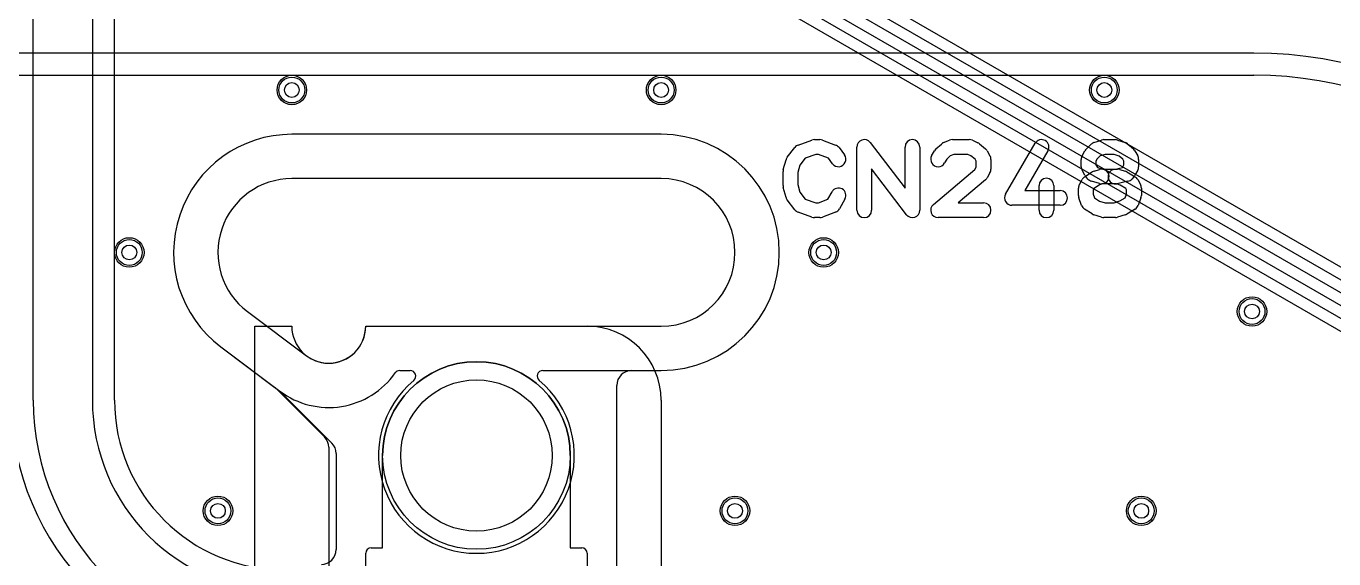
# Model space of a CAD drawing. Extents: x 0 to 57.1, y 0 to 59.8.
# Drawn here: x 11.4 to 29.11, y 41.35 to 48.57 of the extents above; entities that cross this region are included whole.
import ezdxf

# ---------------------------------------------------------------- set-up
doc = ezdxf.new("R2010")
doc.units = 0
for name, color, linetype in [('Hole', 1, 'CONTINUOUS'), ('L1', 3, 'CONTINUOUS'), ('L2', 3, 'CONTINUOUS'), ('L3', 3, 'CONTINUOUS'), ('L4', 3, 'CONTINUOUS'), ('Outline', 7, 'CONTINUOUS'), ('PartsArea-A', 111, 'CONTINUOUS'), ('PartsArea-B', 111, 'CONTINUOUS'), ('Resist-A', 2, 'CONTINUOUS'), ('Resist-B', 2, 'CONTINUOUS'), ('Silk-A', 140, 'CONTINUOUS')]:
    doc.layers.add(name, color=color, linetype=linetype)

msp = doc.modelspace()

# ---------------------------------------------------------------- linework, layer by layer
at = {"layer": 'Hole'}
for centre, radius in [((15, 47.7), 0.1), ((20, 47.7), 0.1), ((26, 47.7), 0.1), ((12.8, 45.5), 0.1), ((22.2, 45.5), 0.1), ((28, 44.7), 0.1), ((17.5, 42.75), 1.025), ((14, 42), 0.1), ((21, 42), 0.1), ((26.5, 42), 0.1)]:
    msp.add_circle(centre, radius, dxfattribs=at)
at = {"layer": 'L1'}
for p, q in [((8.42812, 56.42695), (32.43747, 42.56512)), ((10.4265, 55.96602), (32.7375, 43.08476)), ((32.8121, 43.21495), (10.50149, 56.09597)), ((32.6625, 42.95486), (10.3515, 55.83612)), ((20.53442, 49.7838), (32.5875, 42.82496)), ((32.5125, 42.69505), (20.45942, 49.6539)), ((20, 47.1), (15, 47.1)), ((14.04, 44.22), (14.83576, 43.62318)), ((19.60004, 43.9), (20, 43.9)), ((14.84379, 43.61621), (15.54142, 42.91858)), ((19.40004, 28.2), (19.40004, 43.7)), ((15.6, 42.77716), (15.6, 41.47504))]:
    msp.add_line(p, q, dxfattribs=at)
for centre in [(15, 47.7), (20, 47.7), (26, 47.7), (12.8, 45.5), (22.2, 45.5), (28, 44.7), (14, 42), (21, 42), (26.5, 42)]:
    msp.add_circle(centre, 0.2, dxfattribs=at)
for centre, radius, start, end in [((15, 45.5), 1.6, 90, -126.869898), ((20, 45.5), 1.6, -90, 90), ((19.60004, 43.7), 0.2, 90, 180), ((14.79076, 43.56318), 0.075, 45, 53.130102), ((15.4, 42.77716), 0.2, 0, 45), ((15.4, 41.47504), 0.2, -90, 0)]:
    msp.add_arc(centre, radius, start, end, dxfattribs=at)
at = {"layer": 'L2'}
for p, q in [((11.5, 43.5), (11.5, 49.3)), ((12.3, 49.3), (12.3, 43.5)), ((12.60004, 43.5), (12.60004, 48.97897)), ((20, 47.1), (15, 47.1)), ((14.04, 44.22), (14.84, 43.62)), ((16.46177, 43.9), (16.60307, 43.9)), ((18.39693, 43.9), (20, 43.9))]:
    msp.add_line(p, q, dxfattribs=at)
for centre in [(15, 47.7), (20, 47.7), (26, 47.7), (12.8, 45.5), (22.2, 45.5), (28, 44.7), (14, 42), (21, 42), (26.5, 42)]:
    msp.add_circle(centre, 0.2, dxfattribs=at)
for centre, radius, start, end in [((15, 45.5), 1.6, 90, -126.869898), ((20, 45.5), 1.6, -90, 90), ((15.5, 44.5), 1.1, -126.869898, -35.062172), ((17.5, 42.75), 1.32504, 129.840063, 50.159937), ((16.46177, 43.825), 0.075, 90, 144.934759), ((16.60307, 43.825), 0.075, -50.160196, 90), ((18.39693, 43.825), 0.075, 90, -129.839804), ((14.8, 43.5), 4.70004, 180, -90), ((14.8, 43.5), 4.4, 180, -90), ((14.8, 43.5), 3.6, 180, -90), ((14.9, 43.5), 3.4, 180, -90), ((14.9, 43.5), 2.6, 180, -90), ((14.9, 43.5), 2.29996, 180, -90)]:
    msp.add_arc(centre, radius, start, end, dxfattribs=at)
at = {"layer": 'L3'}
for p, q in [((20, 47.1), (15, 47.1)), ((14.04, 44.22), (14.84, 43.62)), ((16.46177, 43.9), (16.60307, 43.9)), ((18.39694, 43.9), (20, 43.9))]:
    msp.add_line(p, q, dxfattribs=at)
for centre in [(15, 47.7), (20, 47.7), (26, 47.7), (12.8, 45.5), (22.2, 45.5), (28, 44.7), (14, 42), (21, 42), (26.5, 42)]:
    msp.add_circle(centre, 0.2, dxfattribs=at)
for centre, radius, start, end in [((15, 45.5), 1.6, 90, -126.869898), ((20, 45.5), 1.6, -90, 90), ((15.5, 44.5), 1.1, -126.869898, -35.062172), ((17.50001, 42.74998), 1.32505, 129.840118, 50.160823), ((16.46177, 43.825), 0.075, 90, 144.934759), ((16.60307, 43.825), 0.075, -50.165089, 90), ((18.39693, 43.825), 0.075, 89.992361, -129.839804)]:
    msp.add_arc(centre, radius, start, end, dxfattribs=at)
at = {"layer": 'L4'}
for p, q in [((28.02464, 48.2), (10.9, 48.2)), ((10.2, 47.89996), (28.02464, 47.89996)), ((20, 47.1), (15, 47.1)), ((14.04, 44.22), (14.77176, 43.67118)), ((19.6, 43.9), (20, 43.9)), ((14.77979, 43.66421), (15.44138, 43.00262)), ((19.4, 41.22504), (19.4, 43.7)), ((15.49996, 42.8612), (15.49996, 39.45))]:
    msp.add_line(p, q, dxfattribs=at)
for centre in [(15, 47.7), (20, 47.7), (26, 47.7), (12.8, 45.5), (22.2, 45.5), (28, 44.7), (14, 42), (21, 42), (26.5, 42)]:
    msp.add_circle(centre, 0.2, dxfattribs=at)
for centre, radius, start, end in [((28.02467, 42.6), 7.80004, 15.000008, 90), ((28.02467, 42.6), 7.5, 15.00006, 90), ((28.02467, 42.6), 6.7, 15.000044, 90), ((28.02464, 42.6), 6.4, 15.000082, 90), ((28.02464, 42.6), 5.6, 15.000065, 90), ((28.02465, 42.6), 5.29996, 15.000121, 90.000108), ((15, 45.5), 1.6, 90, -126.869898), ((20, 45.5), 1.6, -90, 90), ((19.6, 43.7), 0.2, 90, 180), ((14.72676, 43.61118), 0.075, 45, 53.130102), ((15.29996, 42.8612), 0.2, 0, 45)]:
    msp.add_arc(centre, radius, start, end, dxfattribs=at)
at = {"layer": 'Outline'}
for p, q in [((20, 46.5), (15, 46.5)), ((14.4, 44.7), (15.2, 44.1)), ((16, 44.5), (20, 44.5))]:
    msp.add_line(p, q, dxfattribs=at)
for centre, radius, start, end in [((15, 45.5), 1, 90, -126.869898), ((20, 45.5), 1, -90, 90), ((15.5, 44.5), 0.5, -126.869898, 0)]:
    msp.add_arc(centre, radius, start, end, dxfattribs=at)
at = {"layer": 'PartsArea-A'}
for p, q in [((14.5, 44.5), (15, 44.5)), ((14.5, 24.5), (14.5, 44.5)), ((16, 44.5), (19, 44.5)), ((20, 43.5), (20, 25.5))]:
    msp.add_line(p, q, dxfattribs=at)
for centre, radius, start, end in [((15.5, 44.5), 0.5, 180, 0), ((19, 43.5), 1, 0, 90)]:
    msp.add_arc(centre, radius, start, end, dxfattribs=at)
at = {"layer": 'PartsArea-B'}
for p, q in [((14.5, 44.5), (15, 44.5)), ((14.5, 24.5), (14.5, 44.5)), ((16, 44.5), (19, 44.5)), ((20, 43.5), (20, 25.5))]:
    msp.add_line(p, q, dxfattribs=at)
for centre, radius, start, end in [((15.5, 44.5), 0.5, 180, 0), ((19, 43.5), 1, 0, 90)]:
    msp.add_arc(centre, radius, start, end, dxfattribs=at)
at = {"layer": 'Resist-A'}
for p, q in [((16.23, 41.5), (16.23, 42.75)), ((18.77, 42.75), (18.77, 41.5)), ((16.075, 41.5), (16.23, 41.5)), ((18.77, 41.5), (18.925, 41.5)), ((16, 27.575), (16, 41.425)), ((19, 41.425), (19, 27.575))]:
    msp.add_line(p, q, dxfattribs=at)
for centre, radius in [((15, 47.7), 0.175), ((20, 47.7), 0.175), ((26, 47.7), 0.175), ((12.8, 45.5), 0.175), ((22.2, 45.5), 0.175), ((28, 44.7), 0.175), ((17.5, 42.75), 1.27), ((14, 42), 0.175), ((21, 42), 0.175), ((26.5, 42), 0.175)]:
    msp.add_circle(centre, radius, dxfattribs=at)
for centre, radius, start, end in [((17.5, 42.75), 1.27, 0, 180), ((16.075, 41.425), 0.075, 90, 180), ((18.925, 41.425), 0.075, 0, 90)]:
    msp.add_arc(centre, radius, start, end, dxfattribs=at)
at = {"layer": 'Resist-B'}
for p, q in [((16.23, 41.5), (16.23, 42.75)), ((18.77, 42.75), (18.77, 41.5)), ((16.075, 41.5), (16.23, 41.5)), ((18.77, 41.5), (18.925, 41.5)), ((16, 27.575), (16, 41.425)), ((19, 41.425), (19, 27.575))]:
    msp.add_line(p, q, dxfattribs=at)
for centre, radius in [((15, 47.7), 0.175), ((20, 47.7), 0.175), ((26, 47.7), 0.175), ((12.8, 45.5), 0.175), ((22.2, 45.5), 0.175), ((28, 44.7), 0.175), ((17.5, 42.75), 1.27), ((14, 42), 0.175), ((21, 42), 0.175), ((26.5, 42), 0.175)]:
    msp.add_circle(centre, radius, dxfattribs=at)
for centre, radius, start, end in [((17.5, 42.75), 1.27, 0, 180), ((16.075, 41.425), 0.075, 90, 180), ((18.925, 41.425), 0.075, 0, 90)]:
    msp.add_arc(centre, radius, start, end, dxfattribs=at)
at = {"layer": 'Silk-A'}
for p, q in [((21.7081, 46.78917), (21.8118, 46.9225)), ((21.85687, 46.9552), (22.04206, 47.02187)), ((22.07593, 47.02778), (22.15, 47.02778)), ((22.18511, 47.02141), (22.36289, 46.95474)), ((22.40814, 46.92063), (22.48221, 46.82063)), ((22.65, 46.07222), (22.65, 46.92778)), ((22.82954, 46.98838), (23.30185, 46.36848)), ((23.30185, 46.36848), (23.30185, 46.92778)), ((23.50185, 46.92778), (23.50185, 46.07222)), ((23.72015, 46.90211), (23.79422, 46.96877)), ((23.82324, 46.98699), (23.90472, 47.02033)), ((23.94259, 47.02778), (24.17222, 47.02778)), ((24.21326, 47.01897), (24.28734, 46.98563)), ((24.30962, 46.97184), (24.3911, 46.90518)), ((24.66352, 46.2891), (25.06352, 46.97799)), ((25.75336, 46.8985), (25.82003, 46.96516)), ((25.86013, 46.98964), (25.96383, 47.02298)), ((25.99444, 47.02778), (26.15, 47.02778)), ((26.18061, 47.02298), (26.28431, 46.98964)), ((26.32059, 46.96878), (26.39467, 46.90212)), ((21.65365, 46.62121), (21.69069, 46.75455)), ((21.95188, 46.77684), (21.8781, 46.68198)), ((22.09338, 46.82778), (21.95188, 46.77684)), ((22.13187, 46.82778), (22.09338, 46.82778)), ((22.26501, 46.77785), (22.13187, 46.82778)), ((22.32149, 46.70159), (22.26501, 46.77785)), ((23.66258, 46.80968), (23.69962, 46.87635)), ((23.86635, 46.76462), (23.83742, 46.71254)), ((23.91508, 46.80847), (23.86635, 46.76462)), ((23.96226, 46.82778), (23.91508, 46.80847)), ((24.15075, 46.82778), (23.96226, 46.82778)), ((24.19321, 46.80867), (24.15075, 46.82778)), ((24.24965, 46.7625), (24.19321, 46.80867)), ((24.26481, 46.7352), (24.24965, 46.7625)), ((24.4152, 46.87634), (24.45223, 46.80967)), ((24.46481, 46.76111), (24.46481, 46.62778)), ((25.23648, 46.87757), (24.9237, 46.33889)), ((25.68704, 46.66111), (25.68704, 46.76111)), ((25.69962, 46.80967), (25.73665, 46.87634)), ((25.90469, 46.76697), (25.88704, 46.7352)), ((25.94436, 46.80664), (25.90469, 46.76697)), ((26.01012, 46.82778), (25.94436, 46.80664)), ((26.13432, 46.82778), (26.01012, 46.82778)), ((26.20272, 46.80579), (26.13432, 46.82778)), ((26.24847, 46.76462), (26.20272, 46.80579)), ((26.26481, 46.7352), (26.24847, 46.76462)), ((26.4152, 46.87634), (26.45223, 46.80967)), ((26.46481, 46.76111), (26.46481, 46.66111)), ((21.65, 46.40556), (21.65, 46.59444)), ((21.8781, 46.68198), (21.85, 46.58081)), ((21.85, 46.58081), (21.85, 46.41919)), ((23.32231, 46.01162), (22.85, 46.63152)), ((22.85, 46.63152), (22.85, 46.07222)), ((23.68541, 46.14856), (24.24923, 46.62564)), ((24.24923, 46.62564), (24.26481, 46.65369)), ((24.26481, 46.65369), (24.26481, 46.7352)), ((24.45223, 46.57922), (24.4152, 46.51255)), ((25.73665, 46.54588), (25.69962, 46.61255)), ((25.73296, 46.52301), (25.83666, 46.58968)), ((25.86201, 46.60134), (25.93608, 46.62356)), ((25.88704, 46.7352), (25.88704, 46.68702)), ((25.88704, 46.68702), (25.90614, 46.65264)), ((25.90614, 46.65264), (25.9096, 46.64875)), ((25.9096, 46.64875), (25.97949, 46.62778)), ((25.97949, 46.62778), (26.17963, 46.62778)), ((26.12805, 46.62534), (26.2448, 46.65161)), ((26.20836, 46.62356), (26.28243, 46.60134)), ((26.2448, 46.65161), (26.24571, 46.65264)), ((26.24571, 46.65264), (26.26481, 46.68702)), ((26.26481, 46.68702), (26.26481, 46.7352)), ((26.30515, 46.59131), (26.41626, 46.52464)), ((26.45223, 46.61255), (26.4152, 46.54588)), ((21.85, 46.41919), (21.8781, 46.31802)), ((24.39237, 46.48477), (24.02299, 46.17222)), ((25.11667, 46.07222), (25.11667, 46.40556)), ((25.31667, 46.40556), (25.31667, 46.07222)), ((25.66258, 46.42079), (25.69962, 46.48746)), ((25.77896, 46.49467), (25.74933, 46.528)), ((25.93608, 46.432), (25.82497, 46.46533)), ((25.93297, 46.41383), (25.86225, 46.36836)), ((25.99354, 46.432), (25.93297, 46.41383)), ((26.16495, 46.42778), (25.96481, 46.42778)), ((26.21298, 46.41337), (26.16495, 46.42778)), ((26.3201, 46.46355), (26.17195, 46.43022)), ((26.2904, 46.36692), (26.21298, 46.41337)), ((26.40252, 46.528), (26.37289, 46.49467)), ((26.45223, 46.48746), (26.48927, 46.42079)), ((21.69069, 46.24545), (21.65365, 46.37879)), ((21.8118, 46.0775), (21.7081, 46.21083)), ((21.8781, 46.31802), (21.95188, 46.22316)), ((21.95188, 46.22316), (22.09338, 46.17222)), ((22.13187, 46.17222), (22.25823, 46.21961)), ((22.25823, 46.21961), (22.31443, 46.32078)), ((22.48927, 46.22366), (22.4152, 46.09033)), ((24.9237, 46.33889), (25.40185, 46.33889)), ((25.65, 46.27222), (25.65, 46.37222)), ((25.69327, 46.13749), (25.65623, 46.23749)), ((25.86225, 46.36836), (25.85, 46.34631)), ((25.85, 46.34631), (25.85, 46.29014)), ((25.85, 46.29014), (25.86921, 46.23828)), ((25.86921, 46.23828), (25.93381, 46.19676)), ((26.21213, 46.19724), (26.28324, 46.2399)), ((26.28324, 46.2399), (26.30185, 46.29014)), ((26.30185, 46.34631), (26.2904, 46.36692)), ((26.30185, 46.29014), (26.30185, 46.34631)), ((26.49562, 46.23749), (26.45858, 46.13749)), ((26.50185, 46.37222), (26.50185, 46.27222)), ((22.04206, 45.97813), (21.85687, 46.0448)), ((22.09338, 46.17222), (22.13187, 46.17222)), ((22.36289, 46.04526), (22.18511, 45.97859)), ((24.02299, 46.17222), (24.36481, 46.17222)), ((25.40185, 46.13889), (24.75, 46.13889)), ((25.83667, 46.02144), (25.73297, 46.0881)), ((25.93381, 46.19676), (26.01012, 46.17222)), ((26.01012, 46.17222), (26.13432, 46.17222)), ((26.13432, 46.17222), (26.21213, 46.19724)), ((26.41626, 46.08647), (26.30515, 46.01981)), ((22.15, 45.97222), (22.07593, 45.97222)), ((24.36481, 45.97222), (23.75, 45.97222)), ((25.96383, 45.97702), (25.86013, 46.01036)), ((26.15, 45.97222), (25.99444, 45.97222)), ((26.28431, 46.01036), (26.18061, 45.97702))]:
    msp.add_line(p, q, dxfattribs=at)
for centre, start, end in [((21.89074, 46.86111), 109.797583, 142.128534), ((22.07593, 46.92778), 90, 109.797583), ((22.15, 46.92778), 69.444625, 90), ((22.32778, 46.86111), 36.526127, 69.444625), ((22.75, 46.92778), 37.30308, 180), ((23.40185, 46.92778), 0, 180), ((23.86111, 46.89444), 112.253604, 131.98593), ((23.94259, 46.92778), 90, 112.253404), ((24.17222, 46.92778), 65.769903, 90), ((24.2463, 46.89444), 50.713818, 65.769682), ((25.15, 46.92778), -30.139308, 149.858655), ((25.89074, 46.89444), 107.824344, 134.995949), ((25.99444, 46.92778), 90, 107.824344), ((26.15, 46.92778), 72.175656, 90), ((26.2537, 46.89444), 48.019601, 72.175656), ((21.78704, 46.72778), 142.128534, 164.472515), ((22.40185, 46.76111), -143.473873, 36.527348), ((23.75, 46.76111), 150.943726, -29.055334), ((23.78704, 46.82778), 131.984231, 150.944666), ((24.32778, 46.82778), 29.051265, 50.712891), ((24.36481, 46.76111), 0, 29.048766), ((25.78704, 46.76111), 150.948735, 180), ((25.82407, 46.82778), 134.995949, 150.948735), ((26.32778, 46.82778), 29.051265, 48.019601), ((26.36481, 46.76111), 0, 29.051265), ((21.75, 46.59444), 164.472515, 180), ((24.36481, 46.62778), -29.051265, 0), ((25.78704, 46.66111), 180, -150.948735), ((25.89074, 46.50556), 106.697049, 122.73746), ((25.96481, 46.52778), -73.302951, 106.698535), ((26.15, 46.52778), 102.679825, -77.320997), ((26.17963, 46.52778), 73.302951, 90), ((26.2537, 46.50556), 59.036243, 73.301465), ((26.36481, 46.66111), -29.051265, 0), ((21.75, 46.40556), 180, -164.472515), ((24.32778, 46.56111), -49.765997, -29.048766), ((25.21667, 46.40556), 0, 180), ((25.75, 46.37222), 150.943726, 180), ((25.78704, 46.43889), 122.736603, 150.944666), ((25.82407, 46.59444), -150.948735, -138.364557), ((25.8537, 46.56111), -138.364557, -106.697049), ((25.96481, 46.52778), -106.697049, -90), ((26.29815, 46.56111), -77.320175, -41.635443), ((26.32778, 46.59444), -41.635443, -29.051265), ((26.36481, 46.43889), 29.056274, 59.034727), ((26.40185, 46.37222), 0, 29.055334), ((21.78704, 46.27222), -164.472515, -142.128534), ((22.40185, 46.27222), -29.051265, 150.946126), ((24.75, 46.23889), 149.860692, -90), ((25.40185, 46.23889), -90, 90), ((25.75, 46.27222), 180, -159.67537), ((26.40185, 46.27222), -20.323336, 0), ((21.89074, 46.13889), -142.128534, -109.797583), ((22.32778, 46.13889), -69.444625, -29.051265), ((22.75, 46.07222), 180, 0), ((23.40185, 46.07222), -142.69692, 0), ((23.75, 46.07222), 130.234003, -90), ((24.36481, 46.07222), -90, 90), ((25.21667, 46.07222), 180, 0), ((25.78704, 46.17222), -159.676664, -122.733551), ((26.36481, 46.17222), -59.036243, -20.32463), ((22.07593, 46.07222), -109.797583, -90), ((22.15, 46.07222), -90, -69.444625), ((25.89074, 46.10556), -122.731784, -107.822823), ((25.99444, 46.07222), -107.824344, -90), ((26.15, 46.07222), -90, -72.177177), ((26.2537, 46.10556), -72.175656, -59.038519)]:
    msp.add_arc(centre, 0.1, start, end, dxfattribs=at)

doc.saveas('drawing.dxf')
